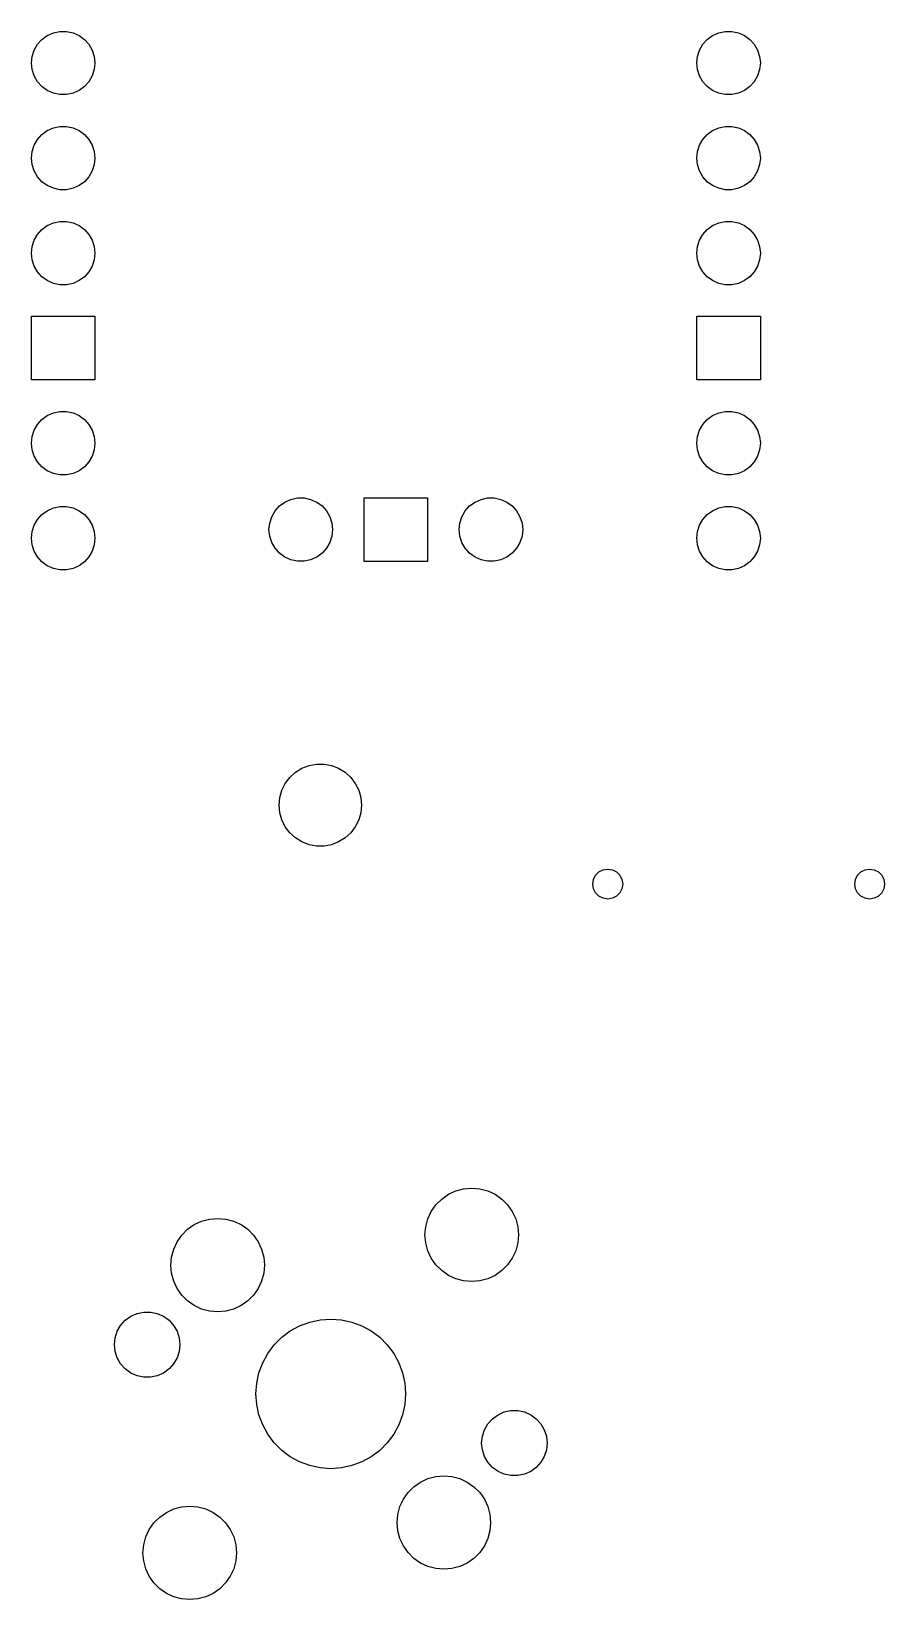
# Model space of a CAD drawing. Extents: x 101 to 222, y -128 to -44.
# Drawn here: x 199.65 to 222.45, y -128.32 to -86.41 of the extents above; entities that cross this region are included whole.
import ezdxf

# ---------------------------------------------------------------- set-up
doc = ezdxf.new("R2010")
doc.units = 0
doc.layers.add('BLACK', color=7, linetype='CONTINUOUS')

msp = doc.modelspace()

# ---------------------------------------------------------------- linework, layer by layer
at = {"layer": 'BLACK', "linetype": 'CONTINUOUS'}
for p, q in [((199.724736, -86.908024), (199.813586, -86.754133)), ((199.813586, -86.754133), (199.932489, -86.622077)), ((199.932489, -86.622077), (200.07625, -86.517628)), ((200.07625, -86.517628), (200.238586, -86.445352)), ((200.238586, -86.445352), (200.412401, -86.408406)), ((200.412401, -86.408406), (200.590099, -86.408406)), ((200.590099, -86.408406), (200.763914, -86.445352)), ((200.763914, -86.445352), (200.92625, -86.517628)), ((200.92625, -86.517628), (201.070011, -86.622077)), ((201.070011, -86.622077), (201.188914, -86.754133)), ((201.188914, -86.754133), (201.277764, -86.908024)), ((217.504736, -86.908024), (217.593586, -86.754133)), ((217.593586, -86.754133), (217.712489, -86.622077)), ((217.712489, -86.622077), (217.85625, -86.517628)), ((217.85625, -86.517628), (218.018586, -86.445352)), ((218.018586, -86.445352), (218.192401, -86.408406)), ((218.192401, -86.408406), (218.370099, -86.408406)), ((218.370099, -86.408406), (218.543914, -86.445352)), ((218.543914, -86.445352), (218.70625, -86.517628)), ((218.70625, -86.517628), (218.850011, -86.622077)), ((218.850011, -86.622077), (218.968914, -86.754133)), ((218.968914, -86.754133), (219.057764, -86.908024)), ((199.65125, -87.25375), (199.669825, -87.077025)), ((199.669825, -87.077025), (199.724736, -86.908024)), ((201.277764, -86.908024), (201.332675, -87.077025)), ((201.332675, -87.077025), (201.35125, -87.25375)), ((217.43125, -87.25375), (217.449825, -87.077025)), ((217.449825, -87.077025), (217.504736, -86.908024)), ((219.057764, -86.908024), (219.112675, -87.077025)), ((219.112675, -87.077025), (219.13125, -87.25375)), ((199.669825, -87.430475), (199.65125, -87.25375)), ((199.724736, -87.599476), (199.669825, -87.430475)), ((201.332675, -87.430475), (201.277764, -87.599476)), ((201.35125, -87.25375), (201.332675, -87.430475)), ((217.449825, -87.430475), (217.43125, -87.25375)), ((217.504736, -87.599476), (217.449825, -87.430475)), ((219.112675, -87.430475), (219.057764, -87.599476)), ((219.13125, -87.25375), (219.112675, -87.430475)), ((199.813586, -87.753367), (199.724736, -87.599476)), ((199.932489, -87.885423), (199.813586, -87.753367)), ((200.07625, -87.989872), (199.932489, -87.885423)), ((200.238586, -88.062148), (200.07625, -87.989872)), ((200.92625, -87.989872), (200.763914, -88.062148)), ((201.070011, -87.885423), (200.92625, -87.989872)), ((201.188914, -87.753367), (201.070011, -87.885423)), ((201.277764, -87.599476), (201.188914, -87.753367)), ((217.593586, -87.753367), (217.504736, -87.599476)), ((217.712489, -87.885423), (217.593586, -87.753367)), ((217.85625, -87.989872), (217.712489, -87.885423)), ((218.018586, -88.062148), (217.85625, -87.989872)), ((218.70625, -87.989872), (218.543914, -88.062148)), ((218.850011, -87.885423), (218.70625, -87.989872)), ((218.968914, -87.753367), (218.850011, -87.885423)), ((219.057764, -87.599476), (218.968914, -87.753367)), ((200.412401, -88.099094), (200.238586, -88.062148)), ((200.590099, -88.099094), (200.412401, -88.099094)), ((200.763914, -88.062148), (200.590099, -88.099094)), ((218.192401, -88.099094), (218.018586, -88.062148)), ((218.370099, -88.099094), (218.192401, -88.099094)), ((218.543914, -88.062148), (218.370099, -88.099094)), ((199.813586, -89.294133), (199.932489, -89.162077)), ((199.932489, -89.162077), (200.07625, -89.057628)), ((200.07625, -89.057628), (200.238586, -88.985352)), ((200.238586, -88.985352), (200.412401, -88.948406)), ((200.412401, -88.948406), (200.590099, -88.948406)), ((200.590099, -88.948406), (200.763914, -88.985352)), ((200.763914, -88.985352), (200.92625, -89.057628)), ((200.92625, -89.057628), (201.070011, -89.162077)), ((201.070011, -89.162077), (201.188914, -89.294133)), ((217.593586, -89.294133), (217.712489, -89.162077)), ((217.712489, -89.162077), (217.85625, -89.057628)), ((217.85625, -89.057628), (218.018586, -88.985352)), ((218.018586, -88.985352), (218.192401, -88.948406)), ((218.192401, -88.948406), (218.370099, -88.948406)), ((218.370099, -88.948406), (218.543914, -88.985352)), ((218.543914, -88.985352), (218.70625, -89.057628)), ((218.70625, -89.057628), (218.850011, -89.162077)), ((218.850011, -89.162077), (218.968914, -89.294133)), ((199.65125, -89.79375), (199.669825, -89.617025)), ((199.669825, -89.617025), (199.724736, -89.448024)), ((199.724736, -89.448024), (199.813586, -89.294133)), ((201.188914, -89.294133), (201.277764, -89.448024)), ((201.277764, -89.448024), (201.332675, -89.617025)), ((201.332675, -89.617025), (201.35125, -89.79375)), ((217.43125, -89.79375), (217.449825, -89.617025)), ((217.449825, -89.617025), (217.504736, -89.448024)), ((217.504736, -89.448024), (217.593586, -89.294133)), ((218.968914, -89.294133), (219.057764, -89.448024)), ((219.057764, -89.448024), (219.112675, -89.617025)), ((219.112675, -89.617025), (219.13125, -89.79375)), ((199.669825, -89.970475), (199.65125, -89.79375)), ((199.724736, -90.139476), (199.669825, -89.970475)), ((201.332675, -89.970475), (201.277764, -90.139476)), ((201.35125, -89.79375), (201.332675, -89.970475)), ((217.449825, -89.970475), (217.43125, -89.79375)), ((217.504736, -90.139476), (217.449825, -89.970475)), ((219.112675, -89.970475), (219.057764, -90.139476)), ((219.13125, -89.79375), (219.112675, -89.970475)), ((199.813586, -90.293367), (199.724736, -90.139476)), ((199.932489, -90.425423), (199.813586, -90.293367)), ((200.07625, -90.529872), (199.932489, -90.425423)), ((201.070011, -90.425423), (200.92625, -90.529872)), ((201.188914, -90.293367), (201.070011, -90.425423)), ((201.277764, -90.139476), (201.188914, -90.293367)), ((217.593586, -90.293367), (217.504736, -90.139476)), ((217.712489, -90.425423), (217.593586, -90.293367)), ((217.85625, -90.529872), (217.712489, -90.425423)), ((218.850011, -90.425423), (218.70625, -90.529872)), ((218.968914, -90.293367), (218.850011, -90.425423)), ((219.057764, -90.139476), (218.968914, -90.293367)), ((200.238586, -90.602148), (200.07625, -90.529872)), ((200.412401, -90.639094), (200.238586, -90.602148)), ((200.590099, -90.639094), (200.412401, -90.639094)), ((200.763914, -90.602148), (200.590099, -90.639094)), ((200.92625, -90.529872), (200.763914, -90.602148)), ((218.018586, -90.602148), (217.85625, -90.529872)), ((218.192401, -90.639094), (218.018586, -90.602148)), ((218.370099, -90.639094), (218.192401, -90.639094)), ((218.543914, -90.602148), (218.370099, -90.639094)), ((218.70625, -90.529872), (218.543914, -90.602148)), ((199.813586, -91.834133), (199.932489, -91.702077)), ((199.932489, -91.702077), (200.07625, -91.597628)), ((200.07625, -91.597628), (200.238586, -91.525352)), ((200.238586, -91.525352), (200.412401, -91.488406)), ((200.412401, -91.488406), (200.590099, -91.488406)), ((200.590099, -91.488406), (200.763914, -91.525352)), ((200.763914, -91.525352), (200.92625, -91.597628)), ((200.92625, -91.597628), (201.070011, -91.702077)), ((201.070011, -91.702077), (201.188914, -91.834133)), ((217.593586, -91.834133), (217.712489, -91.702077)), ((217.712489, -91.702077), (217.85625, -91.597628)), ((217.85625, -91.597628), (218.018586, -91.525352)), ((218.018586, -91.525352), (218.192401, -91.488406)), ((218.192401, -91.488406), (218.370099, -91.488406)), ((218.370099, -91.488406), (218.543914, -91.525352)), ((218.543914, -91.525352), (218.70625, -91.597628)), ((218.70625, -91.597628), (218.850011, -91.702077)), ((218.850011, -91.702077), (218.968914, -91.834133)), ((199.65125, -92.33375), (199.669825, -92.157025)), ((199.669825, -92.157025), (199.724736, -91.988024)), ((199.724736, -91.988024), (199.813586, -91.834133)), ((201.188914, -91.834133), (201.277764, -91.988024)), ((201.277764, -91.988024), (201.332675, -92.157025)), ((201.332675, -92.157025), (201.35125, -92.33375)), ((217.43125, -92.33375), (217.449825, -92.157025)), ((217.449825, -92.157025), (217.504736, -91.988024)), ((217.504736, -91.988024), (217.593586, -91.834133)), ((218.968914, -91.834133), (219.057764, -91.988024)), ((219.057764, -91.988024), (219.112675, -92.157025)), ((219.112675, -92.157025), (219.13125, -92.33375)), ((199.669825, -92.510475), (199.65125, -92.33375)), ((199.724736, -92.679476), (199.669825, -92.510475)), ((201.332675, -92.510475), (201.277764, -92.679476)), ((201.35125, -92.33375), (201.332675, -92.510475)), ((217.449825, -92.510475), (217.43125, -92.33375)), ((217.504736, -92.679476), (217.449825, -92.510475)), ((219.112675, -92.510475), (219.057764, -92.679476)), ((219.13125, -92.33375), (219.112675, -92.510475)), ((199.813586, -92.833367), (199.724736, -92.679476)), ((199.932489, -92.965423), (199.813586, -92.833367)), ((200.07625, -93.069872), (199.932489, -92.965423)), ((201.070011, -92.965423), (200.92625, -93.069872)), ((201.188914, -92.833367), (201.070011, -92.965423)), ((201.277764, -92.679476), (201.188914, -92.833367)), ((217.593586, -92.833367), (217.504736, -92.679476)), ((217.712489, -92.965423), (217.593586, -92.833367)), ((217.85625, -93.069872), (217.712489, -92.965423)), ((218.850011, -92.965423), (218.70625, -93.069872)), ((218.968914, -92.833367), (218.850011, -92.965423)), ((219.057764, -92.679476), (218.968914, -92.833367)), ((200.238586, -93.142148), (200.07625, -93.069872)), ((200.412401, -93.179094), (200.238586, -93.142148)), ((200.590099, -93.179094), (200.412401, -93.179094)), ((200.763914, -93.142148), (200.590099, -93.179094)), ((200.92625, -93.069872), (200.763914, -93.142148)), ((218.018586, -93.142148), (217.85625, -93.069872)), ((218.192401, -93.179094), (218.018586, -93.142148)), ((218.370099, -93.179094), (218.192401, -93.179094)), ((218.543914, -93.142148), (218.370099, -93.179094)), ((218.70625, -93.069872), (218.543914, -93.142148)), ((199.65125, -95.72375), (199.65125, -94.02375)), ((199.65125, -94.02375), (201.35125, -94.02375)), ((201.35125, -94.02375), (201.35125, -95.72375)), ((217.43125, -95.72375), (217.43125, -94.02375)), ((217.43125, -94.02375), (219.13125, -94.02375)), ((219.13125, -94.02375), (219.13125, -95.72375)), ((201.35125, -95.72375), (199.65125, -95.72375)), ((219.13125, -95.72375), (217.43125, -95.72375)), ((199.813586, -96.914133), (199.932489, -96.782077)), ((199.932489, -96.782077), (200.07625, -96.677628)), ((200.07625, -96.677628), (200.238586, -96.605352)), ((200.238586, -96.605352), (200.412401, -96.568406)), ((200.412401, -96.568406), (200.590099, -96.568406)), ((200.590099, -96.568406), (200.763914, -96.605352)), ((200.763914, -96.605352), (200.92625, -96.677628)), ((200.92625, -96.677628), (201.070011, -96.782077)), ((201.070011, -96.782077), (201.188914, -96.914133)), ((217.593586, -96.914133), (217.712489, -96.782077)), ((217.712489, -96.782077), (217.85625, -96.677628)), ((217.85625, -96.677628), (218.018586, -96.605352)), ((218.018586, -96.605352), (218.192401, -96.568406)), ((218.192401, -96.568406), (218.370099, -96.568406)), ((218.370099, -96.568406), (218.543914, -96.605352)), ((218.543914, -96.605352), (218.70625, -96.677628)), ((218.70625, -96.677628), (218.850011, -96.782077)), ((218.850011, -96.782077), (218.968914, -96.914133)), ((199.669825, -97.237025), (199.724736, -97.068024)), ((199.724736, -97.068024), (199.813586, -96.914133)), ((201.188914, -96.914133), (201.277764, -97.068024)), ((201.277764, -97.068024), (201.332675, -97.237025)), ((217.449825, -97.237025), (217.504736, -97.068024)), ((217.504736, -97.068024), (217.593586, -96.914133)), ((218.968914, -96.914133), (219.057764, -97.068024)), ((219.057764, -97.068024), (219.112675, -97.237025)), ((199.65125, -97.41375), (199.669825, -97.237025)), ((199.669825, -97.590475), (199.65125, -97.41375)), ((199.724736, -97.759476), (199.669825, -97.590475)), ((201.332675, -97.590475), (201.277764, -97.759476)), ((201.332675, -97.237025), (201.35125, -97.41375)), ((201.35125, -97.41375), (201.332675, -97.590475)), ((217.43125, -97.41375), (217.449825, -97.237025)), ((217.449825, -97.590475), (217.43125, -97.41375)), ((217.504736, -97.759476), (217.449825, -97.590475)), ((219.112675, -97.590475), (219.057764, -97.759476)), ((219.112675, -97.237025), (219.13125, -97.41375)), ((219.13125, -97.41375), (219.112675, -97.590475)), ((199.813586, -97.913367), (199.724736, -97.759476)), ((199.932489, -98.045423), (199.813586, -97.913367)), ((200.07625, -98.149872), (199.932489, -98.045423)), ((201.070011, -98.045423), (200.92625, -98.149872)), ((201.188914, -97.913367), (201.070011, -98.045423)), ((201.277764, -97.759476), (201.188914, -97.913367)), ((217.593586, -97.913367), (217.504736, -97.759476)), ((217.712489, -98.045423), (217.593586, -97.913367)), ((217.85625, -98.149872), (217.712489, -98.045423)), ((218.850011, -98.045423), (218.70625, -98.149872)), ((218.968914, -97.913367), (218.850011, -98.045423)), ((219.057764, -97.759476), (218.968914, -97.913367)), ((200.238586, -98.222148), (200.07625, -98.149872)), ((200.412401, -98.259094), (200.238586, -98.222148)), ((200.590099, -98.259094), (200.412401, -98.259094)), ((200.763914, -98.222148), (200.590099, -98.259094)), ((200.92625, -98.149872), (200.763914, -98.222148)), ((218.018586, -98.222148), (217.85625, -98.149872)), ((218.192401, -98.259094), (218.018586, -98.222148)), ((218.370099, -98.259094), (218.192401, -98.259094)), ((218.543914, -98.222148), (218.370099, -98.259094)), ((218.70625, -98.149872), (218.543914, -98.222148)), ((206.588586, -98.915352), (206.762401, -98.878406)), ((206.762401, -98.878406), (206.940099, -98.878406)), ((206.940099, -98.878406), (207.113914, -98.915352)), ((208.54125, -100.57375), (208.54125, -98.87375)), ((208.54125, -98.87375), (210.24125, -98.87375)), ((210.24125, -98.87375), (210.24125, -100.57375)), ((211.668586, -98.915352), (211.842401, -98.878406)), ((211.842401, -98.878406), (212.020099, -98.878406)), ((212.020099, -98.878406), (212.193914, -98.915352)), ((199.813586, -99.454133), (199.932489, -99.322077)), ((199.932489, -99.322077), (200.07625, -99.217628)), ((200.07625, -99.217628), (200.238586, -99.145352)), ((200.238586, -99.145352), (200.412401, -99.108406)), ((200.412401, -99.108406), (200.590099, -99.108406)), ((200.590099, -99.108406), (200.763914, -99.145352)), ((200.763914, -99.145352), (200.92625, -99.217628)), ((200.92625, -99.217628), (201.070011, -99.322077)), ((201.070011, -99.322077), (201.188914, -99.454133)), ((206.074736, -99.378024), (206.163586, -99.224133)), ((206.163586, -99.224133), (206.282489, -99.092077)), ((206.282489, -99.092077), (206.42625, -98.987628)), ((206.42625, -98.987628), (206.588586, -98.915352)), ((207.113914, -98.915352), (207.27625, -98.987628)), ((207.27625, -98.987628), (207.420011, -99.092077)), ((207.420011, -99.092077), (207.538914, -99.224133)), ((207.538914, -99.224133), (207.627764, -99.378024)), ((211.154736, -99.378024), (211.243586, -99.224133)), ((211.243586, -99.224133), (211.362489, -99.092077)), ((211.362489, -99.092077), (211.50625, -98.987628)), ((211.50625, -98.987628), (211.668586, -98.915352)), ((212.193914, -98.915352), (212.35625, -98.987628)), ((212.35625, -98.987628), (212.500011, -99.092077)), ((212.500011, -99.092077), (212.618914, -99.224133)), ((212.618914, -99.224133), (212.707764, -99.378024)), ((217.593586, -99.454133), (217.712489, -99.322077)), ((217.712489, -99.322077), (217.85625, -99.217628)), ((217.85625, -99.217628), (218.018586, -99.145352)), ((218.018586, -99.145352), (218.192401, -99.108406)), ((218.192401, -99.108406), (218.370099, -99.108406)), ((218.370099, -99.108406), (218.543914, -99.145352)), ((218.543914, -99.145352), (218.70625, -99.217628)), ((218.70625, -99.217628), (218.850011, -99.322077)), ((218.850011, -99.322077), (218.968914, -99.454133)), ((199.669825, -99.777025), (199.724736, -99.608024)), ((199.724736, -99.608024), (199.813586, -99.454133)), ((201.188914, -99.454133), (201.277764, -99.608024)), ((201.277764, -99.608024), (201.332675, -99.777025)), ((206.00125, -99.72375), (206.019825, -99.547025)), ((206.019825, -99.900475), (206.00125, -99.72375)), ((206.019825, -99.547025), (206.074736, -99.378024)), ((207.627764, -99.378024), (207.682675, -99.547025)), ((207.682675, -99.547025), (207.70125, -99.72375)), ((207.70125, -99.72375), (207.682675, -99.900475)), ((211.08125, -99.72375), (211.099825, -99.547025)), ((211.099825, -99.900475), (211.08125, -99.72375)), ((211.099825, -99.547025), (211.154736, -99.378024)), ((212.707764, -99.378024), (212.762675, -99.547025)), ((212.762675, -99.547025), (212.78125, -99.72375)), ((212.78125, -99.72375), (212.762675, -99.900475)), ((217.449825, -99.777025), (217.504736, -99.608024)), ((217.504736, -99.608024), (217.593586, -99.454133)), ((218.968914, -99.454133), (219.057764, -99.608024)), ((219.057764, -99.608024), (219.112675, -99.777025)), ((199.65125, -99.95375), (199.669825, -99.777025)), ((199.669825, -100.130475), (199.65125, -99.95375)), ((199.724736, -100.299476), (199.669825, -100.130475)), ((201.332675, -100.130475), (201.277764, -100.299476)), ((201.332675, -99.777025), (201.35125, -99.95375)), ((201.35125, -99.95375), (201.332675, -100.130475)), ((206.074736, -100.069476), (206.019825, -99.900475)), ((206.163586, -100.223367), (206.074736, -100.069476)), ((207.627764, -100.069476), (207.538914, -100.223367)), ((207.682675, -99.900475), (207.627764, -100.069476)), ((211.154736, -100.069476), (211.099825, -99.900475)), ((211.243586, -100.223367), (211.154736, -100.069476)), ((212.707764, -100.069476), (212.618914, -100.223367)), ((212.762675, -99.900475), (212.707764, -100.069476)), ((217.43125, -99.95375), (217.449825, -99.777025)), ((217.449825, -100.130475), (217.43125, -99.95375)), ((217.504736, -100.299476), (217.449825, -100.130475)), ((219.112675, -100.130475), (219.057764, -100.299476)), ((219.112675, -99.777025), (219.13125, -99.95375)), ((219.13125, -99.95375), (219.112675, -100.130475)), ((199.813586, -100.453367), (199.724736, -100.299476)), ((199.932489, -100.585423), (199.813586, -100.453367)), ((200.07625, -100.689872), (199.932489, -100.585423)), ((201.070011, -100.585423), (200.92625, -100.689872)), ((201.188914, -100.453367), (201.070011, -100.585423)), ((201.277764, -100.299476), (201.188914, -100.453367)), ((206.282489, -100.355423), (206.163586, -100.223367)), ((206.42625, -100.459872), (206.282489, -100.355423)), ((206.588586, -100.532148), (206.42625, -100.459872)), ((206.762401, -100.569094), (206.588586, -100.532148)), ((206.940099, -100.569094), (206.762401, -100.569094)), ((207.113914, -100.532148), (206.940099, -100.569094)), ((207.27625, -100.459872), (207.113914, -100.532148)), ((207.420011, -100.355423), (207.27625, -100.459872)), ((207.538914, -100.223367), (207.420011, -100.355423)), ((210.24125, -100.57375), (208.54125, -100.57375)), ((211.362489, -100.355423), (211.243586, -100.223367)), ((211.50625, -100.459872), (211.362489, -100.355423)), ((211.668586, -100.532148), (211.50625, -100.459872)), ((211.842401, -100.569094), (211.668586, -100.532148)), ((212.020099, -100.569094), (211.842401, -100.569094)), ((212.193914, -100.532148), (212.020099, -100.569094)), ((212.35625, -100.459872), (212.193914, -100.532148)), ((212.500011, -100.355423), (212.35625, -100.459872)), ((212.618914, -100.223367), (212.500011, -100.355423)), ((217.593586, -100.453367), (217.504736, -100.299476)), ((217.712489, -100.585423), (217.593586, -100.453367)), ((217.85625, -100.689872), (217.712489, -100.585423)), ((218.850011, -100.585423), (218.70625, -100.689872)), ((218.968914, -100.453367), (218.850011, -100.585423)), ((219.057764, -100.299476), (218.968914, -100.453367)), ((200.238586, -100.762148), (200.07625, -100.689872)), ((200.412401, -100.799094), (200.238586, -100.762148)), ((200.590099, -100.799094), (200.412401, -100.799094)), ((200.763914, -100.762148), (200.590099, -100.799094)), ((200.92625, -100.689872), (200.763914, -100.762148)), ((218.018586, -100.762148), (217.85625, -100.689872)), ((218.192401, -100.799094), (218.018586, -100.762148)), ((218.370099, -100.799094), (218.192401, -100.799094)), ((218.543914, -100.762148), (218.370099, -100.799094)), ((218.70625, -100.689872), (218.543914, -100.762148)), ((206.882188, -106.10157), (207.071471, -106.028242)), ((207.071471, -106.028242), (207.271005, -105.990942)), ((207.271005, -105.990942), (207.473995, -105.990942)), ((207.473995, -105.990942), (207.673529, -106.028242)), ((207.673529, -106.028242), (207.862812, -106.10157)), ((206.437261, -106.507175), (206.55959, -106.345185)), ((206.55959, -106.345185), (206.709602, -106.208431)), ((206.709602, -106.208431), (206.882188, -106.10157)), ((207.862812, -106.10157), (208.035398, -106.208431)), ((208.035398, -106.208431), (208.18541, -106.345185)), ((208.18541, -106.345185), (208.307739, -106.507175)), ((206.29123, -106.884126), (206.346781, -106.688884)), ((206.346781, -106.688884), (206.437261, -106.507175)), ((208.307739, -106.507175), (208.398219, -106.688884)), ((208.398219, -106.688884), (208.45377, -106.884126)), ((206.2725, -107.08625), (206.29123, -106.884126)), ((206.29123, -107.288374), (206.2725, -107.08625)), ((206.346781, -107.483616), (206.29123, -107.288374)), ((208.45377, -107.288374), (208.398219, -107.483616)), ((208.45377, -106.884126), (208.4725, -107.08625)), ((208.4725, -107.08625), (208.45377, -107.288374)), ((206.437261, -107.665325), (206.346781, -107.483616)), ((206.55959, -107.827315), (206.437261, -107.665325)), ((208.307739, -107.665325), (208.18541, -107.827315)), ((208.398219, -107.483616), (208.307739, -107.665325)), ((206.709602, -107.964069), (206.55959, -107.827315)), ((206.882188, -108.07093), (206.709602, -107.964069)), ((207.071471, -108.144258), (206.882188, -108.07093)), ((207.862812, -108.07093), (207.673529, -108.144258)), ((208.035398, -107.964069), (207.862812, -108.07093)), ((208.18541, -107.827315), (208.035398, -107.964069)), ((207.271005, -108.181558), (207.071471, -108.144258)), ((207.473995, -108.181558), (207.271005, -108.181558)), ((207.673529, -108.144258), (207.473995, -108.181558)), ((214.672077, -109.072643), (214.728893, -108.961136)), ((214.728893, -108.961136), (214.817386, -108.872643)), ((214.817386, -108.872643), (214.928893, -108.815827)), ((214.928893, -108.815827), (215.0525, -108.79625)), ((215.0525, -108.79625), (215.176107, -108.815827)), ((215.176107, -108.815827), (215.287614, -108.872643)), ((215.287614, -108.872643), (215.376107, -108.961136)), ((215.376107, -108.961136), (215.432923, -109.072643)), ((221.672077, -109.072643), (221.728893, -108.961136)), ((221.728893, -108.961136), (221.817386, -108.872643)), ((221.817386, -108.872643), (221.928893, -108.815827)), ((221.928893, -108.815827), (222.0525, -108.79625)), ((222.0525, -108.79625), (222.176107, -108.815827)), ((222.176107, -108.815827), (222.287614, -108.872643)), ((222.287614, -108.872643), (222.376107, -108.961136)), ((222.376107, -108.961136), (222.432923, -109.072643)), ((214.6525, -109.19625), (214.672077, -109.072643)), ((214.672077, -109.319857), (214.6525, -109.19625)), ((214.728893, -109.431364), (214.672077, -109.319857)), ((215.432923, -109.319857), (215.376107, -109.431364)), ((215.432923, -109.072643), (215.4525, -109.19625)), ((215.4525, -109.19625), (215.432923, -109.319857)), ((221.6525, -109.19625), (221.672077, -109.072643)), ((221.672077, -109.319857), (221.6525, -109.19625)), ((221.728893, -109.431364), (221.672077, -109.319857)), ((222.432923, -109.319857), (222.376107, -109.431364)), ((222.432923, -109.072643), (222.4525, -109.19625)), ((222.4525, -109.19625), (222.432923, -109.319857)), ((214.817386, -109.519857), (214.728893, -109.431364)), ((214.928893, -109.576673), (214.817386, -109.519857)), ((215.0525, -109.59625), (214.928893, -109.576673)), ((215.176107, -109.576673), (215.0525, -109.59625)), ((215.287614, -109.519857), (215.176107, -109.576673)), ((215.376107, -109.431364), (215.287614, -109.519857)), ((221.817386, -109.519857), (221.728893, -109.431364)), ((221.928893, -109.576673), (221.817386, -109.519857)), ((222.0525, -109.59625), (221.928893, -109.576673)), ((222.176107, -109.576673), (222.0525, -109.59625)), ((222.287614, -109.519857), (222.176107, -109.576673)), ((222.376107, -109.431364), (222.287614, -109.519857)), ((210.992255, -117.395434), (211.20272, -117.33904)), ((211.20272, -117.33904), (211.41978, -117.32005)), ((211.41978, -117.32005), (211.63684, -117.33904)), ((211.63684, -117.33904), (211.847305, -117.395434)), ((210.337248, -117.94505), (210.462224, -117.766565)), ((210.462224, -117.766565), (210.616295, -117.612494)), ((210.616295, -117.612494), (210.79478, -117.487518)), ((210.79478, -117.487518), (210.992255, -117.395434)), ((211.847305, -117.395434), (212.04478, -117.487518)), ((212.04478, -117.487518), (212.223265, -117.612494)), ((212.223265, -117.612494), (212.377336, -117.766565)), ((212.377336, -117.766565), (212.502312, -117.94505)), ((204.201225, -118.205384), (204.41169, -118.14899)), ((204.41169, -118.14899), (204.62875, -118.13)), ((204.62875, -118.13), (204.84581, -118.14899)), ((204.84581, -118.14899), (205.056275, -118.205384)), ((210.18877, -118.35299), (210.245164, -118.142525)), ((210.245164, -118.142525), (210.337248, -117.94505)), ((212.502312, -117.94505), (212.594396, -118.142525)), ((212.594396, -118.142525), (212.65079, -118.35299)), ((203.546218, -118.755), (203.671194, -118.576515)), ((203.671194, -118.576515), (203.825265, -118.422444)), ((203.825265, -118.422444), (204.00375, -118.297468)), ((204.00375, -118.297468), (204.201225, -118.205384)), ((205.056275, -118.205384), (205.25375, -118.297468)), ((205.25375, -118.297468), (205.432235, -118.422444)), ((205.432235, -118.422444), (205.586306, -118.576515)), ((205.586306, -118.576515), (205.711282, -118.755)), ((210.16978, -118.57005), (210.18877, -118.35299)), ((210.18877, -118.78711), (210.16978, -118.57005)), ((212.65079, -118.35299), (212.66978, -118.57005)), ((212.66978, -118.57005), (212.65079, -118.78711)), ((203.39774, -119.16294), (203.454134, -118.952475)), ((203.454134, -118.952475), (203.546218, -118.755)), ((205.711282, -118.755), (205.803366, -118.952475)), ((205.803366, -118.952475), (205.85976, -119.16294)), ((210.245164, -118.997575), (210.18877, -118.78711)), ((210.337248, -119.19505), (210.245164, -118.997575)), ((212.594396, -118.997575), (212.502312, -119.19505)), ((212.65079, -118.78711), (212.594396, -118.997575)), ((203.37875, -119.38), (203.39774, -119.16294)), ((203.39774, -119.59706), (203.37875, -119.38)), ((205.85976, -119.16294), (205.87875, -119.38)), ((205.87875, -119.38), (205.85976, -119.59706)), ((210.462224, -119.373535), (210.337248, -119.19505)), ((210.616295, -119.527606), (210.462224, -119.373535)), ((212.377336, -119.373535), (212.223265, -119.527606)), ((212.502312, -119.19505), (212.377336, -119.373535)), ((203.454134, -119.807525), (203.39774, -119.59706)), ((203.546218, -120.005), (203.454134, -119.807525)), ((205.803366, -119.807525), (205.711282, -120.005)), ((205.85976, -119.59706), (205.803366, -119.807525)), ((210.79478, -119.652582), (210.616295, -119.527606)), ((210.992255, -119.744666), (210.79478, -119.652582)), ((211.20272, -119.80106), (210.992255, -119.744666)), ((211.41978, -119.82005), (211.20272, -119.80106)), ((211.63684, -119.80106), (211.41978, -119.82005)), ((211.847305, -119.744666), (211.63684, -119.80106)), ((212.04478, -119.652582), (211.847305, -119.744666)), ((212.223265, -119.527606), (212.04478, -119.652582)), ((203.671194, -120.183485), (203.546218, -120.005)), ((203.825265, -120.337556), (203.671194, -120.183485)), ((205.586306, -120.183485), (205.432235, -120.337556)), ((205.711282, -120.005), (205.586306, -120.183485)), ((202.307123, -120.74698), (202.474233, -120.672578)), ((202.474233, -120.672578), (202.653161, -120.634545)), ((202.653161, -120.634545), (202.836085, -120.634545)), ((202.836085, -120.634545), (203.015013, -120.672578)), ((203.015013, -120.672578), (203.182123, -120.74698)), ((204.00375, -120.462532), (203.825265, -120.337556)), ((204.201225, -120.554616), (204.00375, -120.462532)), ((204.41169, -120.61101), (204.201225, -120.554616)), ((204.62875, -120.63), (204.41169, -120.61101)), ((204.84581, -120.61101), (204.62875, -120.63)), ((205.056275, -120.554616), (204.84581, -120.61101)), ((205.25375, -120.462532), (205.056275, -120.554616)), ((205.432235, -120.337556), (205.25375, -120.462532)), ((201.945271, -121.148857), (202.036733, -120.99044)), ((202.036733, -120.99044), (202.159134, -120.8545)), ((202.159134, -120.8545), (202.307123, -120.74698)), ((203.182123, -120.74698), (203.330112, -120.8545)), ((203.330112, -120.8545), (203.452513, -120.99044)), ((203.452513, -120.99044), (203.543975, -121.148857)), ((206.570245, -121.137046), (206.820697, -121.000289)), ((206.820697, -121.000289), (207.088062, -120.900567)), ((207.088062, -120.900567), (207.366897, -120.83991)), ((207.366897, -120.83991), (207.651527, -120.819553)), ((207.651527, -120.819553), (207.936157, -120.83991)), ((207.936157, -120.83991), (208.214992, -120.900567)), ((208.214992, -120.900567), (208.482357, -121.000289)), ((208.482357, -121.000289), (208.732809, -121.137046)), ((201.869623, -121.504752), (201.888744, -121.322829)), ((201.888744, -121.686675), (201.869623, -121.504752)), ((201.888744, -121.322829), (201.945271, -121.148857)), ((203.543975, -121.148857), (203.600502, -121.322829)), ((203.600502, -121.322829), (203.619623, -121.504752)), ((203.619623, -121.504752), (203.600502, -121.686675)), ((205.96902, -121.738271), (206.140028, -121.509832)), ((206.140028, -121.509832), (206.341806, -121.308054)), ((206.341806, -121.308054), (206.570245, -121.137046)), ((208.732809, -121.137046), (208.961248, -121.308054)), ((208.961248, -121.308054), (209.163026, -121.509832)), ((209.163026, -121.509832), (209.334034, -121.738271)), ((201.945271, -121.860647), (201.888744, -121.686675)), ((202.036733, -122.019064), (201.945271, -121.860647)), ((203.543975, -121.860647), (203.452513, -122.019064)), ((203.600502, -121.686675), (203.543975, -121.860647)), ((205.832263, -121.988723), (205.96902, -121.738271)), ((209.334034, -121.738271), (209.470791, -121.988723)), ((202.159134, -122.155004), (202.036733, -122.019064)), ((202.307123, -122.262524), (202.159134, -122.155004)), ((202.474233, -122.336926), (202.307123, -122.262524)), ((202.653161, -122.374959), (202.474233, -122.336926)), ((202.836085, -122.374959), (202.653161, -122.374959)), ((203.015013, -122.336926), (202.836085, -122.374959)), ((203.182123, -122.262524), (203.015013, -122.336926)), ((203.330112, -122.155004), (203.182123, -122.262524)), ((203.452513, -122.019064), (203.330112, -122.155004)), ((205.671884, -122.534923), (205.732541, -122.256088)), ((205.732541, -122.256088), (205.832263, -121.988723)), ((209.470791, -121.988723), (209.570513, -122.256088)), ((209.570513, -122.256088), (209.63117, -122.534923)), ((205.651527, -122.819553), (205.671884, -122.534923)), ((209.63117, -122.534923), (209.651527, -122.819553)), ((205.671884, -123.104183), (205.651527, -122.819553)), ((205.732541, -123.383018), (205.671884, -123.104183)), ((209.63117, -123.104183), (209.570513, -123.383018)), ((209.651527, -122.819553), (209.63117, -123.104183)), ((205.832263, -123.650383), (205.732541, -123.383018)), ((209.570513, -123.383018), (209.470791, -123.650383)), ((211.759079, -123.778459), (211.850541, -123.620042)), ((211.850541, -123.620042), (211.972942, -123.484102)), ((211.972942, -123.484102), (212.120931, -123.376582)), ((212.120931, -123.376582), (212.288041, -123.30218)), ((212.288041, -123.30218), (212.466969, -123.264147)), ((212.466969, -123.264147), (212.649893, -123.264147)), ((212.649893, -123.264147), (212.828821, -123.30218)), ((212.828821, -123.30218), (212.995931, -123.376582)), ((212.995931, -123.376582), (213.14392, -123.484102)), ((213.14392, -123.484102), (213.266321, -123.620042)), ((213.266321, -123.620042), (213.357783, -123.778459)), ((205.96902, -123.900835), (205.832263, -123.650383)), ((206.140028, -124.129274), (205.96902, -123.900835)), ((209.334034, -123.900835), (209.163026, -124.129274)), ((209.470791, -123.650383), (209.334034, -123.900835)), ((211.683431, -124.134354), (211.702552, -123.952431)), ((211.702552, -123.952431), (211.759079, -123.778459)), ((213.357783, -123.778459), (213.41431, -123.952431)), ((213.41431, -123.952431), (213.433431, -124.134354)), ((206.341806, -124.331052), (206.140028, -124.129274)), ((206.570245, -124.50206), (206.341806, -124.331052)), ((208.961248, -124.331052), (208.732809, -124.50206)), ((209.163026, -124.129274), (208.961248, -124.331052)), ((211.702552, -124.316277), (211.683431, -124.134354)), ((211.759079, -124.490249), (211.702552, -124.316277)), ((213.41431, -124.316277), (213.357783, -124.490249)), ((213.433431, -124.134354), (213.41431, -124.316277)), ((206.820697, -124.638817), (206.570245, -124.50206)), ((207.088062, -124.738539), (206.820697, -124.638817)), ((207.366897, -124.799196), (207.088062, -124.738539)), ((207.651527, -124.819553), (207.366897, -124.799196)), ((207.936157, -124.799196), (207.651527, -124.819553)), ((208.214992, -124.738539), (207.936157, -124.799196)), ((208.482357, -124.638817), (208.214992, -124.738539)), ((208.732809, -124.50206), (208.482357, -124.638817)), ((211.850541, -124.648666), (211.759079, -124.490249)), ((211.972942, -124.784606), (211.850541, -124.648666)), ((212.120931, -124.892126), (211.972942, -124.784606)), ((212.288041, -124.966528), (212.120931, -124.892126)), ((212.995931, -124.892126), (212.828821, -124.966528)), ((213.14392, -124.784606), (212.995931, -124.892126)), ((213.266321, -124.648666), (213.14392, -124.784606)), ((213.357783, -124.490249), (213.266321, -124.648666)), ((209.716748, -125.455621), (209.870819, -125.30155)), ((209.870819, -125.30155), (210.049304, -125.176574)), ((210.049304, -125.176574), (210.246779, -125.08449)), ((210.246779, -125.08449), (210.457244, -125.028096)), ((210.457244, -125.028096), (210.674304, -125.009106)), ((210.674304, -125.009106), (210.891364, -125.028096)), ((210.891364, -125.028096), (211.101829, -125.08449)), ((211.101829, -125.08449), (211.299304, -125.176574)), ((211.299304, -125.176574), (211.477789, -125.30155)), ((211.477789, -125.30155), (211.63186, -125.455621)), ((212.466969, -125.004561), (212.288041, -124.966528)), ((212.649893, -125.004561), (212.466969, -125.004561)), ((212.828821, -124.966528), (212.649893, -125.004561)), ((209.499688, -125.831581), (209.591772, -125.634106)), ((209.591772, -125.634106), (209.716748, -125.455621)), ((211.63186, -125.455621), (211.756836, -125.634106)), ((211.756836, -125.634106), (211.84892, -125.831581)), ((202.925718, -126.265571), (203.079789, -126.1115)), ((203.079789, -126.1115), (203.258274, -125.986524)), ((203.258274, -125.986524), (203.455749, -125.89444)), ((203.455749, -125.89444), (203.666214, -125.838046)), ((203.666214, -125.838046), (203.883274, -125.819056)), ((203.883274, -125.819056), (204.100334, -125.838046)), ((204.100334, -125.838046), (204.310799, -125.89444)), ((204.310799, -125.89444), (204.508274, -125.986524)), ((204.508274, -125.986524), (204.686759, -126.1115)), ((204.686759, -126.1115), (204.84083, -126.265571)), ((209.424304, -126.259106), (209.443294, -126.042046)), ((209.443294, -126.042046), (209.499688, -125.831581)), ((211.84892, -125.831581), (211.905314, -126.042046)), ((211.905314, -126.042046), (211.924304, -126.259106)), ((202.708658, -126.641531), (202.800742, -126.444056)), ((202.800742, -126.444056), (202.925718, -126.265571)), ((204.84083, -126.265571), (204.965806, -126.444056)), ((204.965806, -126.444056), (205.05789, -126.641531)), ((209.443294, -126.476166), (209.424304, -126.259106)), ((209.499688, -126.686631), (209.443294, -126.476166)), ((211.905314, -126.476166), (211.84892, -126.686631)), ((211.924304, -126.259106), (211.905314, -126.476166)), ((202.633274, -127.069056), (202.652264, -126.851996)), ((202.652264, -126.851996), (202.708658, -126.641531)), ((205.05789, -126.641531), (205.114284, -126.851996)), ((205.114284, -126.851996), (205.133274, -127.069056)), ((209.591772, -126.884106), (209.499688, -126.686631)), ((209.716748, -127.062591), (209.591772, -126.884106)), ((211.756836, -126.884106), (211.63186, -127.062591)), ((211.84892, -126.686631), (211.756836, -126.884106)), ((202.652264, -127.286116), (202.633274, -127.069056)), ((202.708658, -127.496581), (202.652264, -127.286116)), ((205.114284, -127.286116), (205.05789, -127.496581)), ((205.133274, -127.069056), (205.114284, -127.286116)), ((209.870819, -127.216662), (209.716748, -127.062591)), ((210.049304, -127.341638), (209.870819, -127.216662)), ((210.246779, -127.433722), (210.049304, -127.341638)), ((211.299304, -127.341638), (211.101829, -127.433722)), ((211.477789, -127.216662), (211.299304, -127.341638)), ((211.63186, -127.062591), (211.477789, -127.216662)), ((202.800742, -127.694056), (202.708658, -127.496581)), ((202.925718, -127.872541), (202.800742, -127.694056)), ((204.965806, -127.694056), (204.84083, -127.872541)), ((205.05789, -127.496581), (204.965806, -127.694056)), ((210.457244, -127.490116), (210.246779, -127.433722)), ((210.674304, -127.509106), (210.457244, -127.490116)), ((210.891364, -127.490116), (210.674304, -127.509106)), ((211.101829, -127.433722), (210.891364, -127.490116)), ((203.079789, -128.026612), (202.925718, -127.872541)), ((203.258274, -128.151588), (203.079789, -128.026612)), ((203.455749, -128.243672), (203.258274, -128.151588)), ((203.666214, -128.300066), (203.455749, -128.243672)), ((204.310799, -128.243672), (204.100334, -128.300066)), ((204.508274, -128.151588), (204.310799, -128.243672)), ((204.686759, -128.026612), (204.508274, -128.151588)), ((204.84083, -127.872541), (204.686759, -128.026612)), ((203.883274, -128.319056), (203.666214, -128.300066)), ((204.100334, -128.300066), (203.883274, -128.319056))]:
    msp.add_line(p, q, dxfattribs=at)

doc.saveas('drawing.dxf')
